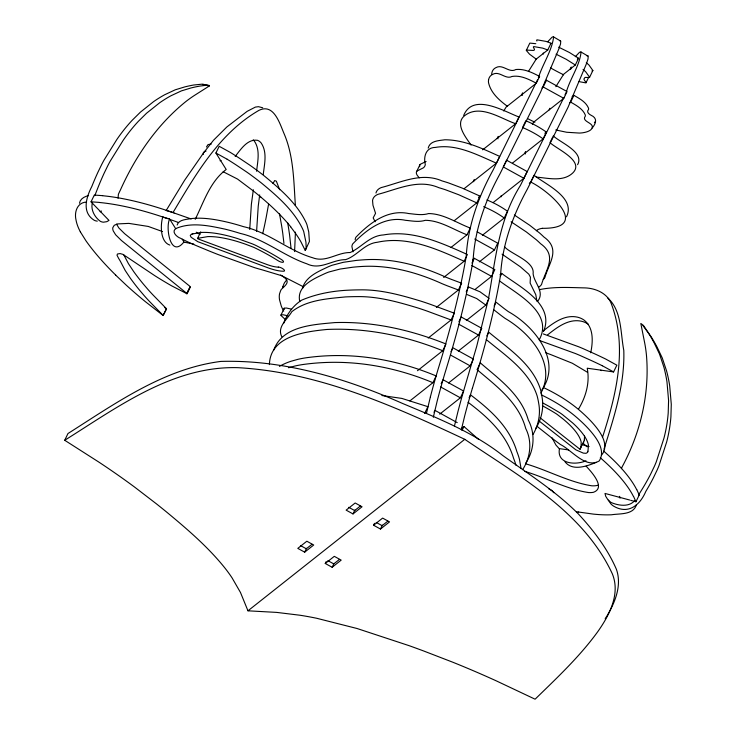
<?xml version="1.0" encoding="UTF-8"?>
<svg xmlns="http://www.w3.org/2000/svg" width="736" height="736" viewBox="0 0 736 736"><rect width="100%" height="100%" fill="white"/><g stroke="black" fill="none" stroke-linecap="round" stroke-linejoin="round"><path stroke-width="1.1" d="M269.413 364.624C270.149 335.984 304.75 331.688 326.885 329.47C366.712 327.64 405.886 335.809 442.722 350.741L445.988 343.988C410.522 329.774 373.097 321.338 334.76 322.589C313.058 324.64 282.348 325.947 273.764 350.088M206.466 147.034L207.883 144.762A20.176 6.67 25.8 0 1 210.211 144.201L211.177 144.155M283.664 323.362C286.7 314.3 293.517 305.182 301.742 300.122C316.581 293.811 332.7 290.867 348.754 290.168A377.872 124.89 25.8 0 1 360.134 289.864C380.871 289.478 401.083 295.154 420.762 301.098A119.315 39.44 25.8 0 1 430.726 304.456L454.333 313.205L451.067 319.958L428.205 338.045M535.79 43.7L529.819 43.093L526.295 50.444L529.534 54.179L536.489 59.331M295.44 232.125L294.593 251.611M249.725 229.503L251.381 204.231L253.35 189.759M256.588 231.472L258.244 206.19L259.679 194.902M491.712 74.078L491.814 73.223A70.858 23.423 25.8 0 1 492.973 70.141L493.479 69.478A51.097 16.891 25.8 0 1 496.036 67.592C502.817 63.738 509.183 73.462 515.853 69.524C524.262 68.614 532.358 72.597 539.589 76.452L536.323 83.205L506.064 107.143L503.737 110.989M559.406 448.886C556.701 464.26 575.92 465.308 585.994 460.791M302.8 288.052L302.882 287.353M466.256 256.073C467.986 225.796 478.409 196.806 492.918 170.393A274.813 41.023 -61.2 0 0 496.634 162.895L537.602 79.617M177.128 225.041C178.618 219.705 185.822 219.613 190.348 218.675C203.145 217.129 216.034 219.484 228.464 222.419A112.764 37.269 25.8 0 1 243.515 226.66C268.686 232.263 288.199 250.58 312.598 257.729C325.781 262.954 337.014 252.374 350.189 252.531C361.634 247.324 369.877 235.612 383.474 234.94C412.942 229.678 441.168 242.834 467.388 254.5L464.122 261.252L443.67 277.435M488.548 79.985L488.437 81.273A54.768 18.096 25.8 0 0 488.63 83.14C491.105 93.242 499.505 100.482 507.536 106.37M256.579 171.23C257.692 161.377 260.378 149.932 254.371 141.119A37.738 16.56 -74 0 0 253.212 139.904M263.276 174.294C264.445 164.091 267.426 152.251 261.234 143.078A37.738 16.56 -74 0 0 257.462 140.291C247.305 138.828 240.718 149.564 235.17 156.446M466.136 256.836C459.558 294.998 449.402 332.47 438.021 369.463A711.224 106.168 -61.2 0 0 430.376 396.916M268.603 204.102L266.23 217.12A198.683 87.17 -74 0 1 264.298 226.596L262.715 233.708M488.52 298.476C495.503 259.458 498.704 220.11 520.37 185.509A274.813 41.023 -61.2 0 0 524.087 178.011L563.859 97.52M590.723 352.783C592.995 341.835 593.915 327.603 584.007 320.04A37.748 25.585 -45.4 0 0 577.493 317.161C564.457 314.217 552.902 323.251 543.334 330.841M302.993 286.663C306.829 276.138 318.679 271.354 328.173 266.837A203.642 67.307 25.8 0 1 332.194 265.227L343.307 262.31L356.012 260.461A380.797 125.856 25.8 0 1 362.848 259.872C391.23 257.683 419.483 265.236 445.17 276.865A93.463 30.894 25.8 0 0 450.69 279.11L461.656 283.222L458.39 289.975L436.347 307.418M488.253 299.754L476.652 346.536L465.483 384.569A711.224 106.168 -61.2 0 0 457.838 412.031L454.462 425.969M426.438 413.476L430.376 396.925M433.329 417.266L437.258 400.715A711.224 106.168 -61.2 0 1 444.903 373.253C456.357 336.021 466.596 298.301 473.138 259.863C474.876 229.586 485.3 200.588 499.799 174.184A274.813 41.023 -61.2 0 0 503.516 166.686L540.583 92.138L558.698 49.303L560.528 44.031L560.768 41.124L553.61 36.929A27.793 4.149 -61.2 0 0 551.89 37.361L547.86 41.593M461.343 429.76L464.71 415.831A711.224 106.168 -61.2 0 1 472.356 388.369M463.68 115.414C473.128 92.598 503.976 111.274 518.926 116.987L515.66 123.74L482.669 149.84M587.935 451.269L587.806 451.794A24.178 7.995 25.8 0 1 587.521 452.447L586.058 453.321L583.308 453.109L575.874 449.843L539.184 421.066M92.497 202.372C90.326 209.429 94.65 217.194 100.271 221.269A20.461 12.622 -80.1 0 0 103.472 222.189L106.84 221.665L108.992 220.414L91.043 201.82L94.309 195.068L102.626 195.656M587.963 451.15L588.45 445.179A77.694 25.677 25.8 0 0 580.943 431.452L579.425 429.704A77.363 25.567 25.8 0 0 572.774 423.044L562.608 414.727A22.604 7.47 25.8 0 0 559.378 412.491L549.406 406.576A89.194 29.477 25.8 0 0 542.901 403.034M282.836 286.985L282.983 286.405M636.41 504.712C633.466 515.071 619.887 513.424 611.469 514.777A145.13 47.969 25.8 0 1 593.17 514.087L578.606 512.035M79.46 203.256C80.132 198.803 84.548 196.512 88.532 195.62M428.205 148.111C429.888 140.751 438.812 140.659 444.848 139.785C464.269 139.803 482.347 148.543 499.67 156.4L496.404 163.153L464.094 188.71M472.365 388.36C483.81 351.127 494.049 313.407 500.59 274.979C502.329 244.702 512.753 215.703 527.261 189.299A274.813 41.023 -61.2 0 0 530.978 181.801L568.045 107.244L586.16 64.418L587.99 59.147L588.22 56.24L581.072 52.044A27.793 4.149 -61.2 0 0 579.342 52.477L575.313 56.709M581.044 446.844L581.182 442.152A69.736 23.046 25.8 0 0 574.742 430.367L573.648 429.07A69.46 22.954 25.8 0 0 566.886 422.262L564.199 419.925A56.874 18.796 25.8 0 0 562.884 418.83L557.18 414.423A13.404 4.425 25.8 0 0 555.993 413.623L554.677 412.804A80.831 26.717 25.8 0 0 542.478 405.803M584.31 440.091L584.559 436.016M580.998 447.01L580.465 448.813M584.283 440.174L583.749 442.005M602.434 437.469C616.299 394.836 627.698 348.1 611.552 304.373C607.807 293.434 595.884 288.291 585.074 287.896C569.83 287.601 554.383 286.46 539.35 289.68M283.158 285.835L283.802 284.188A229.844 75.964 25.8 0 1 284.584 282.615L286.801 279.781M603.971 449.218C613.999 417.229 624.965 384.247 623.788 350.308C620.356 332.838 622.003 310.583 607.568 297.767M94.778 195.712L97.98 187.56A205.556 126.767 -80.1 0 1 104.116 173.264L107.842 165.6A118.744 73.232 -80.1 0 1 110.207 161.156L123.096 140.438A164.321 101.338 -80.1 0 1 138.359 121.339L146.62 113.178L159.73 102.727A201.176 124.062 -80.1 0 1 170.826 95.827L181.406 90.887L191.13 87.924A313.591 193.393 -80.1 0 1 199.796 86.094L206.972 85.183L209.355 85.946L194.589 95.33A174.993 107.916 -80.1 0 0 185.803 101.596C156.805 124.954 135.341 156.547 120.253 190.348A18.768 11.574 -80.1 0 1 119.655 191.489L118.413 194.221L118.11 197.322A12.181 7.516 -80.1 0 1 118.045 198.232M175.61 228.583L169.62 218.997L162.748 217.028C160.264 225.078 160.227 242.08 169.869 245.088M169.62 218.997C165.352 227.203 170.32 258.732 183.825 242.153M566.711 90.73C570.713 77.685 579.692 65.421 581.072 52.044M538.448 77.593C542.708 63.885 551.954 50.968 553.61 36.929M621.405 468.657L621.727 467.857A18.768 15.18 -35.4 0 1 622.251 466.67C640.504 432.759 649.759 393.659 646.447 355.157A174.993 141.57 -35.4 0 0 644.718 343.105L640.817 323.444L643.448 325.441L648.572 333.123A313.591 253.69 -35.4 0 1 654.111 342.774L659.53 354.071L663.909 367.246A201.176 162.748 -35.4 0 1 666.982 381.938L668.582 400.494L668.205 412.988A164.321 132.94 -35.4 0 1 663.955 438.159L656.31 461.757A118.744 96.066 -35.4 0 1 654.341 466.422L650.652 474.104A205.556 166.299 -35.4 0 1 643.098 487.628L638.554 495.024M565.064 94.732L565.91 92.708M273.01 183.549L274.666 180.559L276.359 181.185L279.652 189.722M555.763 129.959L566.656 132.259L579.315 133.06A55.743 18.428 25.8 0 0 582.792 132.765L584.044 132.544A72.064 23.819 25.8 0 0 587.954 131.44L589.334 130.796A51.097 16.891 25.8 0 0 591.698 128.791C595.654 122.829 580.952 122.01 585.249 116.279A16.992 5.612 25.8 0 0 585.258 114.908C582.664 108.689 576.205 105.331 570.667 102.111L569.443 103.077M592.158 128.055C596.464 123.041 597.365 118.008 591.082 115.267C588.892 114.154 586.178 111.863 588.515 109.526A16.992 5.612 25.8 0 0 588.524 108.155C585.93 101.936 579.471 98.569 573.933 95.358L572.102 96.802M195.215 219.328C203.9 201.848 209.981 181.672 226.191 169.482L215.915 153.033L219.181 146.28L230.396 152.462A194.286 64.216 25.8 0 1 239.586 158.323L249.734 165.103A110.676 36.579 25.8 0 1 253.368 167.688L259.201 172.003A182.74 60.398 25.8 0 1 264.785 176.336C280.499 189.327 296.728 203.292 305.79 221.95A98.918 32.697 25.8 0 1 307.013 224.912L308.743 231.932L309.414 241.445L305.265 250.47L301.907 243.809A101.844 33.663 25.8 0 0 300.316 240.755L298.982 238.547A231.306 76.452 25.8 0 0 295.43 233.22L290.619 226.789M578.597 408.986C585.994 396.557 589.978 382.545 587.227 368.212L613.585 371.928L616.851 365.176L605.618 359.002A194.286 64.216 25.8 0 0 595.24 354.09L583.298 348.717A110.676 36.579 25.8 0 0 578.809 346.822L543.315 333.932M101.264 210.919L100.86 211.766L100.087 211.628M64.713 440.275C117.41 407.302 172.739 365.792 237.903 367.669C318.403 372.195 392.858 405.591 464.775 439.318C519.487 476.643 583.059 511.06 612.297 573.749C620.65 593.943 609.261 615.388 597.752 631.7C579.674 656.632 557.078 677.782 535.1 699.2L496.506 680.966A359.205 118.726 25.8 0 0 452.741 662.198L423.651 650.974A506.414 167.376 25.8 0 0 409.188 645.693L357.024 628.498L316.673 618.268A229.706 75.918 25.8 0 0 300.003 615.241L276.662 612.398L247.968 610.816L240.47 592.471L232.042 577.834A229.798 75.946 25.8 0 0 224.544 567.557C207.828 546.802 187.487 529.368 167.063 512.422A506.791 167.504 25.8 0 0 156.593 503.976L134.633 487.103A359.186 118.717 25.8 0 0 98.808 462.061L64.713 440.275L67.979 433.522C115.414 403.448 163.732 368.69 220.892 361.413C283.516 359.61 345.322 378.12 402.15 403.282C437.046 417.965 472.751 431.894 502.798 455.529C528.595 474.094 555.809 491.225 578.303 513.903C593.538 530.334 607.485 548.688 616.418 569.342C621.892 584.853 615.526 601.432 607.596 614.827M221.094 160.577L220.036 160.761M197.487 238.565L200.753 231.812M163.116 315.486L166.52 308.77L163.116 315.486L145.48 301.742A238.473 78.816 25.8 0 1 140.521 297.648L137.172 294.805A301.585 99.682 25.8 0 1 126.298 285.2L115.616 275.062M186.512 293.701L190.256 286.994L186.99 293.747L171.47 285.752A170.264 56.276 25.8 0 1 155.121 275.899L122.93 254.362L120.051 253.57L117.42 254.003L117.024 255.272L118.652 258.446A111.09 36.717 25.8 0 1 120.63 261.768L125.194 270.452L130.447 278.364A336.472 111.21 25.8 0 0 139.923 290.628L144.606 296.111A206.752 68.338 25.8 0 0 149.896 301.87L163.254 315.523M186.99 293.747L190.164 286.681L189.465 285.964L124.669 233.717L118.91 228.04L116.536 224.186M285.044 319.258L280.894 315.394L284.16 308.218L286.359 308.007L291.244 309.083M416.668 171.488L419.934 164.735M474.242 179.492L473.312 181.424L473.745 181.663M498.162 136.39L497.232 138.322L498.088 138.791M522.597 92.874L521.668 94.806L522.523 95.275M543.278 53.001L543.297 54.078M304.676 552.166L313.72 545.008L306.838 541.218L297.795 548.375L304.676 552.166L306.544 548.302M528.384 71.558L536.231 59.092L547.759 49.974L551.025 43.222L546.011 41.391L537.197 39.854A3.202 1.058 25.8 0 0 536.673 40.498L536.912 41.004M454.186 220.745L476.762 202.888L480.028 196.135L462.033 188.011L448.647 182.97A71.769 23.718 25.8 0 0 442.106 180.936C421.544 171.957 401.184 182.381 381.358 187.542A58.898 19.467 25.8 0 0 378.773 188.931A61.98 20.488 25.8 0 0 375.976 193.007M450.993 247.452L467.001 234.793L470.267 228.04C456.66 222.925 443.495 213.698 428.6 213.56C422.124 215.584 415.288 214.176 408.71 213.541C387.587 209.024 369.536 223.1 355.893 237.25A54.179 17.903 25.8 0 0 355.184 239.789M541.99 87.961L543.214 86.995L546.48 80.242L567.051 91.568L563.785 98.32L533.526 122.259L532.358 124.182M325.257 563.482L334.291 556.333L341.182 560.124L332.138 567.272L325.257 563.482L326.186 561.559M525.614 151.506L524.685 153.438L525.55 153.907M471.942 263.12L474.269 258.29L494.84 269.615L491.574 276.368L475.576 289.027M353.013 513.93L362.057 506.773L355.175 502.992L346.132 510.14L353.013 513.93L354.881 510.066M549.939 108.229L549.12 109.912M555.836 86.673L563.684 74.207L570.326 68.954L571.256 67.031M332.138 567.272L334.006 563.417M570.759 69.193L570.326 68.954L575.313 65.016L578.579 58.254L569.48 52.532L558.67 47.159M466.21 291.842L468.538 287.012L479.955 291.778L489.109 298.338L485.843 305.09L466.348 320.519M482.393 235.262L504.215 217.994L507.481 211.241A38.714 12.797 25.8 0 0 501.602 207.359L500.342 206.604A34.932 11.546 25.8 0 0 495.107 203.725L493.755 203.044A38.714 12.797 25.8 0 0 486.91 199.925M523.866 178.268L527.132 171.516L506.561 160.19L503.295 166.943L523.866 178.268L493.092 202.612M543.113 138.856L546.379 132.103A38.741 12.806 25.8 0 0 540.5 128.22L539.24 127.466A34.951 11.555 25.8 0 0 534.005 124.577L532.652 123.896A38.732 12.806 25.8 0 0 525.808 120.778L522.542 127.53A38.732 12.806 25.8 0 1 529.386 130.649L530.739 131.339A34.951 11.555 25.8 0 1 535.974 134.219L537.234 134.973A38.741 12.806 25.8 0 1 543.113 138.856L512.55 163.033M458.887 321.825L461.214 316.995L481.786 328.32L478.52 335.073L458.298 351.072M479.338 261.86L494.454 249.909L497.72 243.156L477.149 231.831M409.878 400.908L432.906 382.702L436.172 375.949C396.115 359.205 352.59 351.882 309.396 357.346A250.985 82.956 25.8 0 0 297.896 359.343L291.042 361.256A272.89 90.197 25.8 0 0 279.413 366.399M529.304 183.2L530.748 182.059L534.014 175.306C545.983 184.598 575.957 197.809 566.49 216.826M552.8 136.859L550.004 142.646C556.499 148.976 584.899 160.926 572.838 172.914C563.132 182.142 548.2 178.084 536.323 177.109M570.667 102.111L573.933 95.358M451.012 351.642L452.87 347.778L473.45 359.104L470.184 365.856L448.537 382.978M424.635 413.43L427.901 406.677L401.884 398.424L381.892 395.526M579.094 81.457A30.075 9.936 25.8 0 0 580.345 81.871L585.939 82.901L588.423 77.795M441.186 383.594L443.054 379.739L463.625 391.055L460.359 397.808L439.714 414.138M586.086 82.625L584.504 80.307A9.688 3.202 25.8 0 1 583.942 78.982L584.991 77.482A5.897 1.95 25.8 0 1 586.068 77.418L589.462 77.547L592.876 70.509L588.984 65.044L586.307 62.689M373.584 525.256L382.628 518.098L389.519 521.888L380.475 529.046L373.584 525.256L374.523 523.324M434.001 412.28L434.93 410.348L457.222 422.62M500.333 276.304L501.731 273.406C519.128 286.847 555.321 303.931 543.499 331.55M380.475 529.046L382.334 525.182M494.132 305.983L496 302.128L504.105 308.504A93.49 30.903 25.8 0 0 508.438 311.687C534.308 326.122 562.433 360.447 541.926 389.85M486.809 335.966L488.667 332.111C508.079 348.34 532.22 363.796 540.371 389.068A377.494 124.77 25.8 0 1 541.954 396.511C544.051 407.597 541.632 419.354 535.541 428.812M469.108 397.744L470.516 394.846C490.332 409.86 509.616 427.036 516.865 451.61A249.909 82.598 25.8 0 1 519.496 459.485L521.014 468.308M462.098 430.385L463.965 426.521L478.621 439.456M583.372 442.428L579.867 449.089M619.776 496.331L619.362 497.177L620.043 498.125M633.356 501.05L635.95 501.768L639.216 495.015L636.852 489.716M501.179 195.693L501.198 196.779M570.326 68.954L570.731 68.117M592.876 70.509L591.983 70.95M540.831 393.199C557.115 363.556 529.754 332.782 505.172 318.44A93.49 30.903 25.8 0 1 500.839 315.256L494.049 309.948M595.424 121.302L594.964 122.038A51.097 16.891 25.8 0 1 594.403 122.7M537.639 301.337C545.22 291.778 534.051 283.056 533.112 273.7C534.962 261.446 511.566 254.426 504.602 246.946M532.984 434.534C538.467 425.196 540.758 413.982 538.688 403.264A377.494 124.77 25.8 0 0 537.105 395.821C529.092 370.889 505.402 355.506 486.22 339.517M605.185 618.774L607.136 615.627M539.184 339.885C554.171 312.782 516.663 293.802 499.33 280.756M525.872 462.898C534.272 450.266 535.523 433.596 528.31 420.09C521.226 394.781 499.266 379.206 480.332 362.894L477.066 369.647C496.57 386.234 518.733 402.445 525.706 428.472C532.422 441.6 530.527 457.544 522.606 469.651M577.585 164.708C584.669 152.058 560.234 142.6 553.27 135.893M634.561 500.747C628.967 507.316 618.479 505.586 611.46 502.651A20.461 16.551 -35.4 0 1 608 499.91L605.691 496.257L605.001 493.442L629.694 500.029M601.79 454.848C610.116 444.452 599.444 430.624 592.406 422.749A112.755 37.269 25.8 0 0 583.39 413.742C571.67 402.896 557.971 394.478 543.61 387.614M526.304 50.085L533.306 50.434A6.348 2.098 25.8 0 0 534.4 49.192L533.407 47.251A3.202 1.058 25.8 0 1 533.931 46.607L542.745 48.144L547.759 49.974M305.265 250.47L306.148 248.198L305.964 242.282L303.747 231.665A98.918 32.697 25.8 0 0 302.524 228.703C293.462 210.045 277.233 196.08 261.519 183.089A182.74 60.398 25.8 0 0 255.935 178.756L250.111 174.441A110.676 36.579 25.8 0 0 246.468 171.865L236.33 165.076A194.286 64.216 25.8 0 0 227.139 159.215M536.378 230.736L536.903 230.285A45.163 14.932 25.8 0 1 542.404 228.316M547.501 334.954C557.06 327.354 568.615 318.329 581.652 321.273A37.748 25.585 -45.4 0 1 588.165 324.144M550.418 43.7L551.025 43.222M538.366 77.418L539.589 76.452M545.256 81.208L546.48 80.242M577.328 59.248L578.579 58.254M544.842 133.317L546.379 132.103M478.52 197.322L480.028 196.135M472.494 259.698L474.269 258.29M499.946 274.813L501.731 273.406M417.478 370.714L442.722 350.741M311.963 544.318L306.314 548.78L300.417 545.532M360.3 506.083L354.651 510.554L348.744 507.306M461.509 428.472L463.965 426.521M247.968 610.816L464.775 439.318M339.425 559.424L333.776 563.896L327.87 560.648M387.762 521.198L382.104 525.67L376.206 522.413M280.894 314.971L283.093 314.76L287.978 315.836M426.098 161.478L420.357 164.248A19.421 6.422 25.8 0 0 419.603 165.968A20.396 6.744 25.8 0 0 419.686 166.695M596.261 462.346C586.997 466.182 572.341 471.528 565 461.748M288.613 367.752L294.63 366.096A250.985 82.956 25.8 0 1 306.13 364.099C349.324 358.634 392.849 365.958 432.906 382.702M192.105 234.066L192.86 233.882M598.037 485.199L596.74 485.539A33.801 11.169 25.8 0 1 591.818 485.806C568.799 482.154 547.998 470.313 525.716 463.818M86.572 202.05C77.17 202.409 74.088 212.226 76.038 220.046A145.13 47.969 25.8 0 0 80.344 231.803M193.09 233.827L201.958 232.429A77.694 25.677 25.8 0 1 223.762 234.848L226.642 235.52A77.363 25.567 25.8 0 1 237.765 238.639L251.997 243.745A22.604 7.47 25.8 0 1 255.898 245.447L266.506 250.856A89.194 29.477 25.8 0 1 281.603 259.661A3.974 1.316 25.8 0 1 283.093 262.237A3.974 1.316 25.8 0 1 278.19 260.774A80.831 26.717 25.8 0 0 256.284 248.556L254.822 247.848A13.404 4.425 25.8 0 0 253.423 247.213L245.815 244.306A56.874 18.796 25.8 0 0 243.956 243.644L239.991 242.328A69.46 22.954 25.8 0 0 228.62 239.154L226.495 238.676A69.736 23.046 25.8 0 0 207.773 236.606L197.975 238.271A6.56 2.171 25.8 0 0 197.552 238.473M542.395 228.316C591.284 228.795 550.335 191.498 530.748 182.059M589.104 446.596L581.734 444.572M91.043 201.82L99.36 202.409M193.78 244.058L184.083 242.144L182.243 239.2M568.588 449.926L559.148 448.592L555.974 445.105L552.028 437.828M97.308 221.122A20.461 12.622 -80.1 0 1 94.107 220.193C81.521 212.308 86.342 197.101 91.816 186.493A205.556 126.767 -80.1 0 1 97.952 172.187L101.678 164.524A118.744 73.232 -80.1 0 1 104.043 160.089L116.932 139.371A164.321 101.338 -80.1 0 1 132.195 120.272L140.456 112.111L153.566 101.651A201.176 124.062 -80.1 0 1 164.662 94.76L175.242 89.81L184.966 86.857A313.591 193.393 -80.1 0 1 193.632 85.017L202.29 84.143L209.282 85.468M207.294 85.588L209.355 85.946M638.498 494.813L639.216 495.015M630.706 500.314L632.472 500.802M540.049 340.685L575.543 353.574A110.676 36.579 25.8 0 1 580.042 355.47L591.974 360.842A194.286 64.216 25.8 0 1 602.352 365.755M191.176 218.969L174.055 212.98M524.86 471.399C546.305 477.738 566.334 489.182 588.552 492.559A33.801 11.169 25.8 0 0 593.474 492.292C606.298 487.646 591.026 471.5 586.15 466.164M178.609 222.557L170.789 219.733A163.254 53.958 25.8 0 0 169.243 219.218M458.39 289.975L447.424 285.862A93.463 30.894 25.8 0 1 441.904 283.618C416.217 271.989 387.964 264.436 359.582 266.625A380.797 125.856 25.8 0 0 352.756 267.223L340.041 269.063L328.928 271.98A203.642 67.307 25.8 0 0 324.907 273.59C313.656 278.834 296.194 286.148 299.782 301.521M545.496 352.654L546.977 353.197A128.496 42.467 25.8 0 1 551.43 354.862L572.332 363.253L587.227 372.14M451.067 319.958L427.46 311.208A119.315 39.44 25.8 0 0 417.496 307.85C397.817 301.907 377.605 296.231 356.868 296.617A377.872 124.89 25.8 0 0 345.488 296.921C327.336 298.715 306.682 299.948 291.824 311.696C287.509 319.341 276.662 326.83 281.805 336.738M466.707 294.418L476.689 298.54L485.843 305.09M262.724 107.769L258.456 106.683L255.374 107.097L247.14 111.348L226.854 126.96L213.44 140.328L203.688 152.738L184.561 180.338L166.161 210.524L173.034 212.483C195.822 174.257 219.337 133.188 259.017 110.317C273.801 103.141 279.643 123.28 283.949 133.372C293.774 156.023 293.701 181.258 295.384 205.5M556.076 54.179L566.214 59.285L575.313 65.016M464.122 261.252C437.129 249.173 407.661 235.612 377.393 242.254C364.467 243.533 357.245 255.852 345.616 259.642C332.083 259.596 320.381 270.554 306.82 263.792C283.654 255.889 264.509 238.97 240.249 233.413A112.764 37.269 25.8 0 0 225.198 229.181C209.512 225.805 192.004 221.913 176.548 228.261C170.596 231.113 176.631 237.02 180.55 238.271C189.4 243 198.775 246.634 208.021 250.516A226.32 74.805 25.8 0 0 218.187 254.573L254.417 267.61A80.656 26.662 25.8 0 0 262.016 269.799L281.759 275.733L303.149 286.644M467.001 234.793C453.394 229.678 440.229 220.45 425.344 220.312C418.858 222.336 412.022 220.929 405.444 220.294C384.321 215.777 366.27 229.853 352.636 244.002A54.179 17.903 25.8 0 0 351.918 246.542L352.976 251.841M476.762 202.888L458.767 194.764L445.381 189.722A71.769 23.718 25.8 0 0 438.84 187.689C418.278 178.71 397.909 189.134 378.092 194.295A58.898 19.467 25.8 0 0 375.516 195.684A61.98 20.488 25.8 0 0 372.554 200.578L372.959 205.206L375.553 213.339L373.17 217.884L375.139 221.748M215.915 153.033L227.13 159.215M548.716 488.787L551.908 490.489L553.812 492.743M162.527 231.573L148.267 226.44L128.864 223.385L117.41 223.928L114.227 225.326L112.792 227.7A33.801 11.169 25.8 0 0 113.27 230.938L115.644 234.793L121.403 240.479L186.898 293.434M496.404 163.153C477.37 154.983 456.817 143.713 435.427 147.412C425.896 147.366 423.32 156.786 425.298 164.533A44.988 14.867 25.8 0 1 423.412 167.808L417.091 171A19.421 6.422 25.8 0 0 416.337 172.721A20.396 6.744 25.8 0 0 417.073 175.076L419.207 177.845M515.66 123.74C500.462 118.45 480.056 103.748 464.664 115.644C454.48 123.795 465.759 137.172 471.049 145.084M200.026 234.453L196.264 232.199M602.352 365.755L613.585 371.928M563.638 74.796L561.439 73.71A85.726 28.336 25.8 0 1 550.546 67.914M223.183 171.736L237.535 179.069L252.512 190.33A152.481 50.398 25.8 0 1 261.032 197.248M541.208 394.8C555.275 401.534 568.634 409.888 580.124 420.495A112.755 37.269 25.8 0 1 589.14 429.502C596.123 437.423 606.114 450.119 599.233 460.92C585.709 469.09 571.725 450.055 560.4 444.489A226.311 74.796 25.8 0 1 552.543 438.61L537.216 426.484M536.323 83.205C528.954 79.368 520.554 74.989 512.017 76.47C505.54 79.865 499.367 70.509 492.77 74.345A51.097 16.891 25.8 0 0 490.213 76.231L489.716 76.894A70.858 23.423 25.8 0 0 488.557 79.985M543.214 86.995L563.785 98.32M474.738 239.053L494.454 249.909M471.859 265.521L491.574 276.368M458.804 324.226L478.52 335.073M450.469 355.01L470.184 365.856M440.643 386.961L460.359 397.808M166.382 308.734L164.781 307.62M280.6 275.016C290.692 280.94 287.684 283.48 281.318 289.368A229.844 75.964 25.8 0 0 280.536 290.941L279.57 293.738A112.801 37.278 25.8 0 0 279.542 299.846L281.253 306.001A105.634 34.914 25.8 0 0 283.231 310.242L283.71 311.08M514.363 215.032L529.699 225.253L539.617 233.036A71.769 23.718 25.8 0 1 543.812 236.928C561.09 249.164 549.038 262.816 544.861 277.546A58.898 19.467 25.8 0 1 544.419 278.226M511.097 221.784L526.433 232.006L536.351 239.789A71.769 23.718 25.8 0 1 540.546 243.68C557.824 255.916 545.781 269.569 541.595 284.298A58.898 19.467 25.8 0 1 539.985 286.221A61.98 20.488 25.8 0 1 538.467 287.27M502.053 254.168L520.306 266.754L528.825 274.188L530.408 277.159L530.132 283.093L535.79 294.713L536.912 301.134M583.041 69.442L585.718 71.797L589.61 77.262M540.114 417.8L579.25 448.702A3.257 1.076 25.8 0 0 579.609 448.942M468.041 402.27C487.664 417.018 506.423 434.166 513.599 458.372A249.909 82.598 25.8 0 1 515.954 465.216M587.135 446.816L582.949 443.164M600.815 370.125L601.33 370.64M642.924 325.551L651.277 336.932A313.591 253.69 -35.4 0 1 656.816 346.582L662.234 357.88L666.614 371.054A201.176 162.748 -35.4 0 1 669.686 385.747L671.287 404.303L670.91 416.797A164.321 132.94 -35.4 0 1 666.66 441.968L659.014 465.566A118.744 96.066 -35.4 0 1 657.046 470.23L653.356 477.912A205.556 166.299 -35.4 0 1 645.803 491.436C640.302 504.51 628.903 514.768 614.174 506.46A20.461 16.551 -35.4 0 1 610.705 503.718L608.396 500.066M162.748 217.028L163.052 217.525M284.492 309.212L284.16 308.218M80.316 231.794L86.011 240.884A292.44 96.655 25.8 0 0 115.708 275.071M123.887 255.015L128.46 263.7L133.713 271.612A336.472 111.21 25.8 0 0 143.189 283.875L147.862 289.358A206.752 68.338 25.8 0 0 153.162 295.118L166.52 308.77M633.586 496.469L635.95 501.768M279.459 213.55L281.658 225.961A466.357 204.617 -74 0 1 282.771 233.395L283.94 243.395M203.32 154.422L203.357 152.692L204.617 151.515A20.176 6.67 25.8 0 1 206.062 151.073M287.693 222.87L288.53 227.921A466.357 204.617 -74 0 1 289.634 235.364L291.033 248.124M203.118 84.392L203.191 84.87M483.644 206.678A38.714 12.797 25.8 0 1 490.489 209.797L491.841 210.478A34.932 11.546 25.8 0 1 497.076 213.357L498.336 214.112A38.714 12.797 25.8 0 1 504.215 217.994M543.886 278.87A58.898 19.467 25.8 0 1 543.251 279.468M534.906 122.185A56.994 18.832 25.8 0 1 527.758 118.698M580.419 448.877A6.56 2.171 25.8 0 1 580.235 449.116M278.42 267.177A21.344 7.056 25.8 0 1 267.6 264.748L198.389 239.053A3.257 1.076 25.8 0 1 197.92 238.85M278.272 267.048A3.974 1.316 25.8 0 1 283.388 269.137A3.974 1.316 25.8 0 1 283.535 271.234A27.95 9.237 25.8 0 1 271.97 269.155L269.67 268.401A46.81 15.474 25.8 0 1 268.116 267.858L197.782 241.675L191.121 237.268L190.238 235.474L191.286 234.342A24.178 7.995 25.8 0 1 192.114 234.066M583.685 442.124A6.56 2.171 25.8 0 1 583.492 442.364M559.489 40.738A27.793 4.149 -61.2 0 1 560.501 40.719M586.942 55.853A27.793 4.149 -61.2 0 1 587.954 55.835M578.616 512.035A292.44 96.655 25.8 0 1 576.444 511.658M99.461 202.492A163.254 53.958 25.8 0 1 167.679 218.666M600.3 457.774A163.254 53.958 25.8 0 1 633.438 496.423M282.688 287.564A112.801 37.278 25.8 0 1 282.799 286.966M102.718 195.739A163.254 53.958 25.8 0 1 174.064 213.017M603.566 451.021A163.254 53.958 25.8 0 1 636.704 489.67M260.967 197.239A186.889 61.769 25.8 0 1 290.738 226.817"/></g></svg>
